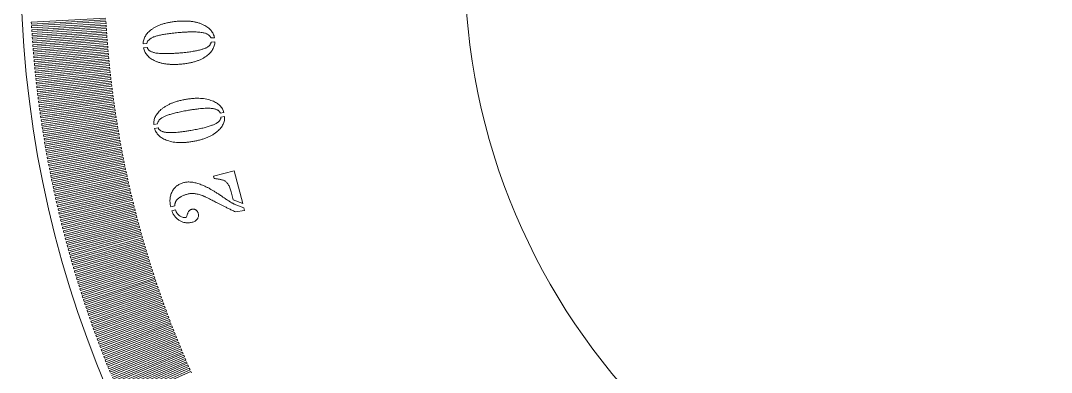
# Model space of a CAD drawing. Header units: millimetres. Extents: x -38 to 38, y -38 to 38.
# Drawn here: x -38 to -2.03, y -14.28 to -2.02 of the extents above; entities that cross this region are included whole.
import ezdxf

# ---------------------------------------------------------------- set-up
doc = ezdxf.new("R2010")
doc.units = ezdxf.units.MM

msp = doc.modelspace()

# ---------------------------------------------------------------- linework, layer by layer
at = {"color": 7, "linetype": 'Continuous', "lineweight": 15}
for p, q in [((-35.03, -1.928), (-37.626, -2.071)), ((-37.626, -2.071), (-37.622, -2.136)), ((-37.622, -2.136), (-35.026, -1.989)), ((-35.023, -2.05), (-37.618, -2.202)), ((-37.615, -2.268), (-35.019, -2.111)), ((-35.019, -2.111), (-35.023, -2.05)), ((-37.618, -2.202), (-37.615, -2.268)), ((-35.016, -2.172), (-37.611, -2.333)), ((-37.611, -2.333), (-37.606, -2.399)), ((-37.606, -2.399), (-35.012, -2.233)), ((-35.008, -2.295), (-37.602, -2.465)), ((-37.602, -2.465), (-37.598, -2.53)), ((-37.598, -2.53), (-35.004, -2.356)), ((-34.999, -2.417), (-37.593, -2.596)), ((-37.589, -2.661), (-34.995, -2.478)), ((-35.012, -2.233), (-35.016, -2.172)), ((-35.004, -2.356), (-35.008, -2.295)), ((-34.995, -2.478), (-34.999, -2.417)), ((-37.593, -2.596), (-37.589, -2.661)), ((-34.991, -2.539), (-37.584, -2.727)), ((-37.584, -2.727), (-37.579, -2.793)), ((-37.579, -2.793), (-34.986, -2.6)), ((-34.982, -2.661), (-37.574, -2.858)), ((-37.574, -2.858), (-37.569, -2.924)), ((-37.569, -2.924), (-34.977, -2.722)), ((-34.972, -2.783), (-37.564, -2.989)), ((-37.559, -3.055), (-34.967, -2.844)), ((-34.986, -2.6), (-34.991, -2.539)), ((-34.977, -2.722), (-34.982, -2.661)), ((-34.967, -2.844), (-34.972, -2.783)), ((-33.593, -2.813), (-33.727, -2.824)), ((-31.231, -2.611), (-31.361, -2.622)), ((-31.351, -2.762), (-31.219, -2.751)), ((-37.564, -2.989), (-37.559, -3.055)), ((-34.962, -2.905), (-37.553, -3.12)), ((-37.553, -3.12), (-37.548, -3.186)), ((-37.548, -3.186), (-34.957, -2.966)), ((-34.952, -3.027), (-37.542, -3.252)), ((-37.537, -3.317), (-34.947, -3.088)), ((-34.941, -3.149), (-37.531, -3.383)), ((-37.525, -3.448), (-34.936, -3.21)), ((-34.957, -2.966), (-34.962, -2.905)), ((-34.947, -3.088), (-34.952, -3.027)), ((-34.936, -3.21), (-34.941, -3.149)), ((-33.713, -2.964), (-33.583, -2.953)), ((-37.542, -3.252), (-37.537, -3.317)), ((-37.531, -3.383), (-37.525, -3.448)), ((-34.93, -3.271), (-37.519, -3.514)), ((-37.519, -3.514), (-37.512, -3.579)), ((-37.512, -3.579), (-34.924, -3.332)), ((-34.918, -3.393), (-37.506, -3.644)), ((-37.5, -3.71), (-34.912, -3.454)), ((-34.906, -3.515), (-37.493, -3.775)), ((-37.487, -3.841), (-34.9, -3.576)), ((-34.924, -3.332), (-34.93, -3.271)), ((-34.912, -3.454), (-34.918, -3.393)), ((-34.9, -3.576), (-34.906, -3.515)), ((-37.506, -3.644), (-37.5, -3.71)), ((-37.493, -3.775), (-37.487, -3.841)), ((-34.894, -3.637), (-37.48, -3.906)), ((-37.48, -3.906), (-37.473, -3.972)), ((-37.473, -3.972), (-34.887, -3.698)), ((-34.881, -3.758), (-37.466, -4.037)), ((-37.459, -4.102), (-34.874, -3.819)), ((-34.868, -3.88), (-37.452, -4.168)), ((-37.444, -4.233), (-34.861, -3.941)), ((-34.887, -3.698), (-34.894, -3.637)), ((-34.874, -3.819), (-34.881, -3.758)), ((-34.861, -3.941), (-34.868, -3.88)), ((-37.466, -4.037), (-37.459, -4.102)), ((-37.452, -4.168), (-37.444, -4.233)), ((-34.854, -4.002), (-37.437, -4.298)), ((-37.437, -4.298), (-37.429, -4.364)), ((-37.429, -4.364), (-34.847, -4.063)), ((-34.84, -4.124), (-37.422, -4.429)), ((-37.414, -4.494), (-34.832, -4.184)), ((-34.825, -4.245), (-37.406, -4.56)), ((-37.398, -4.625), (-34.818, -4.306)), ((-34.847, -4.063), (-34.854, -4.002)), ((-34.832, -4.184), (-34.84, -4.124)), ((-34.818, -4.306), (-34.825, -4.245)), ((-37.422, -4.429), (-37.414, -4.494)), ((-37.406, -4.56), (-37.398, -4.625)), ((-34.81, -4.367), (-37.39, -4.69)), ((-37.382, -4.756), (-34.802, -4.427)), ((-34.795, -4.488), (-37.373, -4.821)), ((-37.365, -4.886), (-34.787, -4.549)), ((-34.779, -4.61), (-37.356, -4.951)), ((-37.347, -5.016), (-34.771, -4.67)), ((-34.802, -4.427), (-34.81, -4.367)), ((-34.787, -4.549), (-34.795, -4.488)), ((-34.771, -4.67), (-34.779, -4.61)), ((-37.39, -4.69), (-37.382, -4.756)), ((-37.373, -4.821), (-37.365, -4.886)), ((-37.356, -4.951), (-37.347, -5.016)), ((-34.762, -4.731), (-37.339, -5.082)), ((-37.33, -5.147), (-34.754, -4.792)), ((-34.746, -4.852), (-37.321, -5.212)), ((-37.312, -5.277), (-34.737, -4.913)), ((-34.728, -4.974), (-37.302, -5.342)), ((-37.293, -5.407), (-34.72, -5.034)), ((-34.754, -4.792), (-34.762, -4.731)), ((-34.737, -4.913), (-34.746, -4.852)), ((-34.72, -5.034), (-34.728, -4.974)), ((-37.339, -5.082), (-37.33, -5.147)), ((-37.321, -5.212), (-37.312, -5.277)), ((-37.302, -5.342), (-37.293, -5.407)), ((-34.711, -5.095), (-37.283, -5.472)), ((-37.274, -5.537), (-34.702, -5.155)), ((-34.693, -5.216), (-37.264, -5.602)), ((-37.254, -5.667), (-34.684, -5.276)), ((-34.675, -5.337), (-37.244, -5.732)), ((-34.702, -5.155), (-34.711, -5.095)), ((-34.684, -5.276), (-34.693, -5.216)), ((-34.665, -5.397), (-34.675, -5.337)), ((-30.903, -5.217), (-31.031, -5.239)), ((-31.009, -5.377), (-30.88, -5.355)), ((-37.283, -5.472), (-37.274, -5.537)), ((-37.264, -5.602), (-37.254, -5.667)), ((-37.244, -5.732), (-37.234, -5.797)), ((-37.234, -5.797), (-34.665, -5.397)), ((-34.656, -5.458), (-37.224, -5.862)), ((-37.214, -5.927), (-34.646, -5.518)), ((-34.636, -5.579), (-37.203, -5.992)), ((-37.193, -6.057), (-34.627, -5.639)), ((-34.617, -5.7), (-37.182, -6.122)), ((-34.646, -5.518), (-34.656, -5.458)), ((-34.627, -5.639), (-34.636, -5.579)), ((-34.607, -5.76), (-34.617, -5.7)), ((-33.222, -5.613), (-33.353, -5.636)), ((-33.328, -5.773), (-33.201, -5.751)), ((-37.224, -5.862), (-37.214, -5.927)), ((-37.203, -5.992), (-37.193, -6.057)), ((-37.171, -6.187), (-34.607, -5.76)), ((-34.597, -5.821), (-37.161, -6.252)), ((-37.15, -6.317), (-34.586, -5.881)), ((-34.576, -5.941), (-37.139, -6.382)), ((-37.127, -6.446), (-34.566, -6.002)), ((-34.555, -6.062), (-37.116, -6.511)), ((-34.586, -5.881), (-34.597, -5.821)), ((-34.566, -6.002), (-34.576, -5.941)), ((-34.545, -6.122), (-34.555, -6.062)), ((-37.182, -6.122), (-37.171, -6.187)), ((-37.161, -6.252), (-37.15, -6.317)), ((-37.139, -6.382), (-37.127, -6.446)), ((-37.105, -6.576), (-34.545, -6.122)), ((-34.534, -6.182), (-37.093, -6.641)), ((-37.081, -6.705), (-34.523, -6.243)), ((-34.512, -6.303), (-37.07, -6.77)), ((-37.058, -6.835), (-34.501, -6.363)), ((-34.49, -6.423), (-37.046, -6.899)), ((-34.523, -6.243), (-34.534, -6.182)), ((-34.501, -6.363), (-34.512, -6.303)), ((-34.478, -6.484), (-34.49, -6.423)), ((-37.116, -6.511), (-37.105, -6.576)), ((-37.093, -6.641), (-37.081, -6.705)), ((-37.07, -6.77), (-37.058, -6.835)), ((-37.034, -6.964), (-34.478, -6.484)), ((-34.467, -6.544), (-37.022, -7.029)), ((-37.009, -7.093), (-34.456, -6.604)), ((-34.444, -6.664), (-36.997, -7.158)), ((-36.984, -7.222), (-34.432, -6.724)), ((-34.421, -6.784), (-36.972, -7.287)), ((-34.456, -6.604), (-34.467, -6.544)), ((-34.432, -6.724), (-34.444, -6.664)), ((-34.409, -6.844), (-34.421, -6.784)), ((-37.046, -6.899), (-37.034, -6.964)), ((-37.022, -7.029), (-37.009, -7.093)), ((-36.997, -7.158), (-36.984, -7.222)), ((-36.959, -7.352), (-34.409, -6.844)), ((-34.397, -6.904), (-36.946, -7.416)), ((-36.933, -7.481), (-34.385, -6.964)), ((-34.372, -7.024), (-36.92, -7.545)), ((-36.907, -7.609), (-34.36, -7.084)), ((-34.348, -7.144), (-36.893, -7.674)), ((-34.385, -6.964), (-34.397, -6.904)), ((-34.36, -7.084), (-34.372, -7.024)), ((-34.335, -7.204), (-34.348, -7.144)), ((-36.972, -7.287), (-36.959, -7.352)), ((-36.946, -7.416), (-36.933, -7.481)), ((-36.92, -7.545), (-36.907, -7.609)), ((-36.88, -7.738), (-34.335, -7.204)), ((-34.323, -7.264), (-36.866, -7.803)), ((-36.853, -7.867), (-34.31, -7.324)), ((-34.297, -7.384), (-36.839, -7.931)), ((-36.825, -7.995), (-34.284, -7.444)), ((-34.271, -7.504), (-36.811, -8.06)), ((-34.31, -7.324), (-34.323, -7.264)), ((-34.284, -7.444), (-34.297, -7.384)), ((-34.258, -7.563), (-34.271, -7.504)), ((-31.264, -7.437), (-30.545, -7.251)), ((-31.244, -7.516), (-31.264, -7.437)), ((-30.545, -7.251), (-30.249, -8.394)), ((-36.893, -7.674), (-36.88, -7.738)), ((-36.866, -7.803), (-36.853, -7.867)), ((-36.797, -8.124), (-34.258, -7.563)), ((-34.245, -7.623), (-36.782, -8.188)), ((-36.768, -8.252), (-34.231, -7.683)), ((-34.218, -7.743), (-36.754, -8.317)), ((-36.739, -8.381), (-34.204, -7.802)), ((-34.191, -7.862), (-36.724, -8.445)), ((-34.231, -7.683), (-34.245, -7.623)), ((-34.204, -7.802), (-34.218, -7.743)), ((-34.177, -7.922), (-34.191, -7.862)), ((-36.839, -7.931), (-36.825, -7.995)), ((-36.811, -8.06), (-36.797, -8.124)), ((-36.782, -8.188), (-36.768, -8.252)), ((-36.71, -8.509), (-34.177, -7.922)), ((-34.163, -7.981), (-36.695, -8.573)), ((-36.68, -8.637), (-34.149, -8.041)), ((-34.135, -8.101), (-36.665, -8.701)), ((-36.649, -8.765), (-34.121, -8.16)), ((-34.106, -8.22), (-36.634, -8.829)), ((-34.149, -8.041), (-34.163, -7.981)), ((-34.121, -8.16), (-34.135, -8.101)), ((-34.092, -8.279), (-34.106, -8.22)), ((-30.58, -8.267), (-30.653, -7.986)), ((-30.249, -8.394), (-30.58, -8.267)), ((-36.754, -8.317), (-36.739, -8.381)), ((-36.724, -8.445), (-36.71, -8.509)), ((-36.695, -8.573), (-36.68, -8.637)), ((-36.618, -8.893), (-34.092, -8.279)), ((-34.077, -8.339), (-36.603, -8.957)), ((-36.587, -9.021), (-34.063, -8.398)), ((-34.048, -8.458), (-36.571, -9.084)), ((-36.556, -9.148), (-34.033, -8.517)), ((-34.018, -8.576), (-36.539, -9.212)), ((-34.063, -8.398), (-34.077, -8.339)), ((-34.033, -8.517), (-34.048, -8.458)), ((-34.003, -8.636), (-34.018, -8.576)), ((-32.622, -8.473), (-32.763, -8.51)), ((-32.723, -8.645), (-32.598, -8.612)), ((-30.547, -8.41), (-30.211, -8.543)), ((-30.188, -8.632), (-30.506, -8.679)), ((-30.211, -8.543), (-30.188, -8.632)), ((-36.665, -8.701), (-36.649, -8.765)), ((-36.634, -8.829), (-36.618, -8.893)), ((-36.603, -8.957), (-36.587, -9.021)), ((-36.523, -9.276), (-34.003, -8.636)), ((-33.988, -8.695), (-36.507, -9.339)), ((-36.491, -9.403), (-33.973, -8.754)), ((-33.958, -8.814), (-36.474, -9.467)), ((-36.458, -9.531), (-33.942, -8.873)), ((-33.927, -8.932), (-36.441, -9.594)), ((-36.424, -9.658), (-33.911, -8.991)), ((-33.973, -8.754), (-33.988, -8.695)), ((-33.942, -8.873), (-33.958, -8.814)), ((-33.911, -8.991), (-33.927, -8.932)), ((-36.571, -9.084), (-36.556, -9.148)), ((-36.539, -9.212), (-36.523, -9.276)), ((-36.507, -9.339), (-36.491, -9.403)), ((-33.895, -9.051), (-36.407, -9.721)), ((-36.39, -9.785), (-33.879, -9.11)), ((-33.864, -9.169), (-36.373, -9.848)), ((-36.356, -9.912), (-33.847, -9.228)), ((-33.831, -9.287), (-36.339, -9.975)), ((-36.321, -10.039), (-33.815, -9.346)), ((-33.879, -9.11), (-33.895, -9.051)), ((-33.847, -9.228), (-33.864, -9.169)), ((-33.815, -9.346), (-33.831, -9.287)), ((-36.474, -9.467), (-36.458, -9.531)), ((-36.441, -9.594), (-36.424, -9.658)), ((-33.799, -9.405), (-36.304, -10.102)), ((-36.286, -10.165), (-33.782, -9.464)), ((-33.766, -9.523), (-36.268, -10.229)), ((-36.25, -10.292), (-33.749, -9.582)), ((-33.732, -9.641), (-36.232, -10.355)), ((-36.214, -10.418), (-33.715, -9.7)), ((-33.782, -9.464), (-33.799, -9.405)), ((-33.749, -9.582), (-33.766, -9.523)), ((-33.715, -9.7), (-33.732, -9.641)), ((-36.407, -9.721), (-36.39, -9.785)), ((-36.373, -9.848), (-36.356, -9.912)), ((-36.339, -9.975), (-36.321, -10.039)), ((-33.698, -9.758), (-36.196, -10.482)), ((-36.177, -10.545), (-33.681, -9.817)), ((-33.664, -9.876), (-36.159, -10.608)), ((-36.14, -10.671), (-33.647, -9.935)), ((-33.629, -9.993), (-36.122, -10.734)), ((-36.103, -10.797), (-33.612, -10.052)), ((-33.681, -9.817), (-33.698, -9.758)), ((-33.647, -9.935), (-33.664, -9.876)), ((-33.612, -10.052), (-33.629, -9.993)), ((-36.304, -10.102), (-36.286, -10.165)), ((-36.268, -10.229), (-36.25, -10.292)), ((-36.232, -10.355), (-36.214, -10.418)), ((-33.594, -10.111), (-36.084, -10.86)), ((-36.065, -10.923), (-33.577, -10.169)), ((-33.559, -10.228), (-36.046, -10.986)), ((-36.027, -11.049), (-33.541, -10.286)), ((-33.523, -10.345), (-36.007, -11.112)), ((-35.988, -11.175), (-33.505, -10.404)), ((-33.577, -10.169), (-33.594, -10.111)), ((-33.541, -10.286), (-33.559, -10.228)), ((-33.505, -10.404), (-33.523, -10.345)), ((-36.196, -10.482), (-36.177, -10.545)), ((-36.159, -10.608), (-36.14, -10.671)), ((-36.122, -10.734), (-36.103, -10.797)), ((-33.487, -10.462), (-35.968, -11.237)), ((-35.949, -11.3), (-33.468, -10.52)), ((-33.45, -10.579), (-35.929, -11.363)), ((-35.909, -11.425), (-33.431, -10.637)), ((-33.413, -10.695), (-35.889, -11.488)), ((-35.869, -11.551), (-33.394, -10.754)), ((-33.468, -10.52), (-33.487, -10.462)), ((-33.431, -10.637), (-33.45, -10.579)), ((-33.394, -10.754), (-33.413, -10.695)), ((-36.084, -10.86), (-36.065, -10.923)), ((-36.046, -10.986), (-36.027, -11.049)), ((-36.007, -11.112), (-35.988, -11.175)), ((-33.375, -10.812), (-35.849, -11.613)), ((-35.828, -11.676), (-33.356, -10.87)), ((-33.337, -10.929), (-35.808, -11.738)), ((-35.787, -11.801), (-33.318, -10.987)), ((-33.299, -11.045), (-35.767, -11.863)), ((-35.746, -11.926), (-33.28, -11.103)), ((-33.356, -10.87), (-33.375, -10.812)), ((-33.318, -10.987), (-33.337, -10.929)), ((-33.28, -11.103), (-33.299, -11.045)), ((-35.968, -11.237), (-35.949, -11.3)), ((-35.929, -11.363), (-35.909, -11.425)), ((-35.889, -11.488), (-35.869, -11.551)), ((-33.26, -11.161), (-35.725, -11.988)), ((-35.704, -12.05), (-33.241, -11.219)), ((-33.221, -11.277), (-35.683, -12.113)), ((-35.662, -12.175), (-33.201, -11.335)), ((-33.181, -11.393), (-35.64, -12.237)), ((-35.619, -12.299), (-33.161, -11.451)), ((-33.141, -11.509), (-35.598, -12.362)), ((-33.241, -11.219), (-33.26, -11.161)), ((-33.201, -11.335), (-33.221, -11.277)), ((-33.161, -11.451), (-33.181, -11.393)), ((-33.121, -11.566), (-33.141, -11.509)), ((-35.849, -11.613), (-35.828, -11.676)), ((-35.808, -11.738), (-35.787, -11.801)), ((-35.767, -11.863), (-35.746, -11.926)), ((-35.576, -12.424), (-33.121, -11.566)), ((-33.101, -11.624), (-35.554, -12.486)), ((-35.532, -12.548), (-33.081, -11.682)), ((-33.06, -11.74), (-35.51, -12.61)), ((-35.488, -12.672), (-33.04, -11.797)), ((-33.019, -11.855), (-35.466, -12.734)), ((-33.081, -11.682), (-33.101, -11.624)), ((-33.04, -11.797), (-33.06, -11.74)), ((-32.998, -11.913), (-33.019, -11.855)), ((-35.725, -11.988), (-35.704, -12.05)), ((-35.683, -12.113), (-35.662, -12.175)), ((-35.444, -12.796), (-32.998, -11.913)), ((-32.978, -11.97), (-35.422, -12.857)), ((-35.399, -12.919), (-32.957, -12.028)), ((-32.936, -12.085), (-35.376, -12.981)), ((-35.354, -13.043), (-32.914, -12.143)), ((-32.893, -12.2), (-35.331, -13.104)), ((-32.957, -12.028), (-32.978, -11.97)), ((-32.914, -12.143), (-32.936, -12.085)), ((-32.872, -12.258), (-32.893, -12.2)), ((-35.64, -12.237), (-35.619, -12.299)), ((-35.598, -12.362), (-35.576, -12.424)), ((-35.554, -12.486), (-35.532, -12.548)), ((-35.308, -13.166), (-32.872, -12.258)), ((-32.85, -12.315), (-35.285, -13.228)), ((-35.262, -13.289), (-32.829, -12.372)), ((-32.807, -12.43), (-35.239, -13.351)), ((-35.215, -13.412), (-32.785, -12.487)), ((-32.764, -12.544), (-35.192, -13.474)), ((-32.829, -12.372), (-32.85, -12.315)), ((-32.785, -12.487), (-32.807, -12.43)), ((-32.742, -12.601), (-32.764, -12.544)), ((-35.51, -12.61), (-35.488, -12.672)), ((-35.466, -12.734), (-35.444, -12.796)), ((-35.422, -12.857), (-35.399, -12.919)), ((-35.168, -13.535), (-32.742, -12.601)), ((-32.72, -12.658), (-35.144, -13.596)), ((-35.121, -13.658), (-32.697, -12.715)), ((-32.675, -12.772), (-35.097, -13.719)), ((-35.073, -13.78), (-32.653, -12.829)), ((-32.63, -12.886), (-35.049, -13.841)), ((-35.024, -13.903), (-32.608, -12.943)), ((-32.697, -12.715), (-32.72, -12.658)), ((-32.653, -12.829), (-32.675, -12.772)), ((-32.608, -12.943), (-32.63, -12.886)), ((-35.376, -12.981), (-35.354, -13.043)), ((-35.331, -13.104), (-35.308, -13.166)), ((-35.285, -13.228), (-35.262, -13.289)), ((-32.585, -13), (-35, -13.964)), ((-34.976, -14.025), (-32.563, -13.057)), ((-32.54, -13.114), (-34.951, -14.086)), ((-34.927, -14.147), (-32.517, -13.171)), ((-32.494, -13.227), (-34.902, -14.208)), ((-34.877, -14.269), (-32.471, -13.284)), ((-32.563, -13.057), (-32.585, -13)), ((-32.517, -13.171), (-32.54, -13.114)), ((-32.471, -13.284), (-32.494, -13.227)), ((-35.239, -13.351), (-35.215, -13.412)), ((-35.192, -13.474), (-35.168, -13.535)), ((-35.144, -13.596), (-35.121, -13.658)), ((-32.447, -13.341), (-34.852, -14.329)), ((-34.827, -14.39), (-32.424, -13.397)), ((-32.401, -13.454), (-34.802, -14.451)), ((-34.777, -14.512), (-32.377, -13.51)), ((-32.353, -13.567), (-34.751, -14.572)), ((-34.726, -14.633), (-32.33, -13.623)), ((-32.424, -13.397), (-32.447, -13.341)), ((-32.377, -13.51), (-32.401, -13.454)), ((-32.33, -13.623), (-32.353, -13.567)), ((-35.097, -13.719), (-35.073, -13.78)), ((-35.049, -13.841), (-35.024, -13.903)), ((-35, -13.964), (-34.976, -14.025)), ((-32.306, -13.68), (-34.7, -14.694)), ((-34.674, -14.754), (-32.282, -13.736)), ((-32.258, -13.792), (-34.649, -14.815)), ((-34.623, -14.875), (-32.234, -13.849)), ((-32.21, -13.905), (-34.597, -14.935)), ((-34.571, -14.996), (-32.185, -13.961)), ((-32.161, -14.017), (-34.544, -15.056)), ((-32.282, -13.736), (-32.306, -13.68)), ((-32.234, -13.849), (-32.258, -13.792)), ((-32.185, -13.961), (-32.21, -13.905)), ((-32.136, -14.073), (-32.161, -14.017)), ((-34.951, -14.086), (-34.927, -14.147)), ((-34.902, -14.208), (-34.877, -14.269)), ((-34.518, -15.116), (-32.136, -14.073)), ((-32.112, -14.129), (-34.492, -15.177)), ((-34.465, -15.237), (-32.087, -14.186)), ((-32.062, -14.241), (-34.438, -15.297)), ((-32.087, -14.186), (-32.112, -14.129)), ((-32.037, -14.297), (-32.062, -14.241))]:
    msp.add_line(p, q, dxfattribs=at)
for radius in [38, 22.5]:
    msp.add_circle((0, 0), radius, dxfattribs=at)
for points, knots in [([(-33.433, -2.326), (-33.405, -2.307), (-33.349, -2.268), (-33.256, -2.218), (-33.155, -2.173), (-33.047, -2.135), (-32.931, -2.102), (-32.806, -2.075), (-32.674, -2.054), (-32.584, -2.045), (-32.537, -2.041)], [0, 0, 0, 0, 0.106552, 0.216863, 0.332391, 0.452906, 0.579166, 0.712556, 0.852527, 1, 1, 1, 1]), ([(-32.537, -2.041), (-32.49, -2.037), (-32.399, -2.03), (-32.266, -2.029), (-32.139, -2.034), (-32.019, -2.047), (-31.905, -2.066), (-31.799, -2.093), (-31.699, -2.126), (-31.636, -2.155), (-31.606, -2.17)], [0, 0, 0, 0, 0.1475248, 0.2879194, 0.4210697, 0.5474189, 0.6680035, 0.78303, 0.8936021, 1, 1, 1, 1]), ([(-33.727, -2.824), (-33.725, -2.8), (-33.722, -2.753), (-33.705, -2.683), (-33.681, -2.617), (-33.648, -2.553), (-33.607, -2.492), (-33.557, -2.433), (-33.499, -2.377), (-33.456, -2.344), (-33.433, -2.326)], [0, 0, 0, 0, 0.12002, 0.238351, 0.355675, 0.474846, 0.597633, 0.724479, 0.858589, 1, 1, 1, 1]), ([(-32.504, -2.434), (-32.538, -2.437), (-32.606, -2.443), (-32.705, -2.454), (-32.799, -2.465), (-32.887, -2.477), (-32.97, -2.49), (-33.048, -2.504), (-33.12, -2.518), (-33.187, -2.534), (-33.249, -2.551), (-33.305, -2.568), (-33.356, -2.586), (-33.401, -2.605), (-33.442, -2.625), (-33.477, -2.646), (-33.506, -2.668), (-33.523, -2.684), (-33.531, -2.692)], [0, 0, 0, 0, 0.09778, 0.190088, 0.277873, 0.361096, 0.439383, 0.512771, 0.581211, 0.645401, 0.704737, 0.759409, 0.809807, 0.855325, 0.897416, 0.935052, 0.969344, 1, 1, 1, 1]), ([(-31.63, -2.437), (-31.654, -2.433), (-31.706, -2.424), (-31.789, -2.415), (-31.882, -2.411), (-31.986, -2.408), (-32.101, -2.41), (-32.226, -2.414), (-32.361, -2.422), (-32.455, -2.43), (-32.504, -2.434)], [0, 0, 0, 0, 0.083992, 0.178846, 0.285866, 0.404197, 0.535077, 0.67804, 0.832611, 1, 1, 1, 1]), ([(-31.361, -2.622), (-31.365, -2.61), (-31.373, -2.588), (-31.393, -2.558), (-31.418, -2.53), (-31.449, -2.505), (-31.487, -2.484), (-31.529, -2.465), (-31.578, -2.449), (-31.612, -2.441), (-31.63, -2.437)], [0, 0, 0, 0, 0.104017, 0.2084016, 0.3168256, 0.4309571, 0.5545407, 0.6903544, 0.8379621, 1, 1, 1, 1]), ([(-31.606, -2.17), (-31.581, -2.183), (-31.532, -2.209), (-31.465, -2.253), (-31.406, -2.303), (-31.355, -2.356), (-31.311, -2.413), (-31.276, -2.475), (-31.249, -2.541), (-31.237, -2.587), (-31.231, -2.611)], [0, 0, 0, 0, 0.141185, 0.27472, 0.402072, 0.524822, 0.64398, 0.762072, 0.879535, 1, 1, 1, 1]), ([(-33.531, -2.692), (-33.539, -2.701), (-33.555, -2.719), (-33.573, -2.75), (-33.587, -2.781), (-33.591, -2.803), (-33.593, -2.813)], [0, 0, 0, 0, 0.271546, 0.523923, 0.766416, 1, 1, 1, 1]), ([(-31.219, -2.751), (-31.221, -2.775), (-31.225, -2.822), (-31.24, -2.892), (-31.265, -2.959), (-31.298, -3.023), (-31.34, -3.084), (-31.39, -3.143), (-31.449, -3.199), (-31.492, -3.233), (-31.515, -3.251)], [0, 0, 0, 0, 0.1195684, 0.2371862, 0.3550537, 0.4736931, 0.5970868, 0.7245385, 0.8580505, 1, 1, 1, 1]), ([(-31.413, -2.886), (-31.405, -2.877), (-31.389, -2.859), (-31.371, -2.827), (-31.357, -2.795), (-31.353, -2.773), (-31.351, -2.762)], [0, 0, 0, 0, 0.266142, 0.516534, 0.760735, 1, 1, 1, 1]), ([(-33.337, -3.407), (-33.362, -3.394), (-33.411, -3.368), (-33.478, -3.322), (-33.537, -3.273), (-33.589, -3.22), (-33.633, -3.162), (-33.668, -3.1), (-33.695, -3.034), (-33.707, -2.988), (-33.713, -2.964)], [0, 0, 0, 0, 0.141831, 0.275373, 0.403459, 0.525788, 0.645201, 0.762888, 0.879948, 1, 1, 1, 1]), ([(-33.583, -2.953), (-33.579, -2.965), (-33.571, -2.987), (-33.55, -3.018), (-33.524, -3.046), (-33.493, -3.071), (-33.456, -3.092), (-33.413, -3.111), (-33.365, -3.127), (-33.33, -3.135), (-33.312, -3.139)], [0, 0, 0, 0, 0.105401, 0.209273, 0.318145, 0.433756, 0.556732, 0.691877, 0.838759, 1, 1, 1, 1]), ([(-33.312, -3.139), (-33.288, -3.143), (-33.236, -3.152), (-33.153, -3.161), (-33.06, -3.166), (-32.956, -3.168), (-32.842, -3.167), (-32.718, -3.162), (-32.584, -3.154), (-32.491, -3.147), (-32.442, -3.143)], [0, 0, 0, 0, 0.0843318, 0.1801397, 0.2876243, 0.4064214, 0.5366773, 0.6790714, 0.8336943, 1, 1, 1, 1]), ([(-32.442, -3.143), (-32.408, -3.14), (-32.339, -3.134), (-32.24, -3.123), (-32.146, -3.112), (-32.057, -3.099), (-31.974, -3.087), (-31.896, -3.073), (-31.824, -3.058), (-31.757, -3.043), (-31.695, -3.026), (-31.639, -3.009), (-31.588, -2.991), (-31.542, -2.972), (-31.502, -2.952), (-31.467, -2.932), (-31.437, -2.91), (-31.421, -2.894), (-31.413, -2.886)], [0, 0, 0, 0, 0.09765, 0.19076, 0.27889, 0.362067, 0.44025, 0.513997, 0.582347, 0.646345, 0.705601, 0.760645, 0.810537, 0.856424, 0.898042, 0.935789, 0.969385, 1, 1, 1, 1]), ([(-32.409, -3.535), (-32.456, -3.538), (-32.547, -3.544), (-32.68, -3.547), (-32.807, -3.541), (-32.926, -3.529), (-33.039, -3.51), (-33.145, -3.483), (-33.245, -3.45), (-33.307, -3.421), (-33.337, -3.407)], [0, 0, 0, 0, 0.1480219, 0.2884001, 0.4220288, 0.5483071, 0.668805, 0.7841156, 0.8939157, 1, 1, 1, 1]), ([(-31.515, -3.251), (-31.542, -3.27), (-31.598, -3.309), (-31.691, -3.358), (-31.79, -3.403), (-31.899, -3.44), (-32.015, -3.474), (-32.139, -3.5), (-32.271, -3.521), (-32.362, -3.53), (-32.409, -3.535)], [0, 0, 0, 0, 0.1056544, 0.2155322, 0.3303919, 0.4510395, 0.5776216, 0.7112411, 0.8515692, 1, 1, 1, 1]), ([(-33.103, -5.119), (-33.077, -5.098), (-33.025, -5.055), (-32.937, -4.997), (-32.841, -4.945), (-32.737, -4.897), (-32.625, -4.855), (-32.505, -4.818), (-32.376, -4.786), (-32.287, -4.77), (-32.241, -4.762)], [0, 0, 0, 0, 0.106698, 0.217157, 0.332124, 0.452746, 0.579444, 0.712454, 0.852719, 1, 1, 1, 1]), ([(-32.241, -4.762), (-32.195, -4.754), (-32.106, -4.741), (-31.974, -4.727), (-31.848, -4.722), (-31.728, -4.724), (-31.615, -4.735), (-31.507, -4.752), (-31.406, -4.777), (-31.341, -4.801), (-31.31, -4.813)], [0, 0, 0, 0, 0.1472901, 0.2878931, 0.4210344, 0.5472077, 0.6680367, 0.7829686, 0.8933929, 1, 1, 1, 1]), ([(-31.31, -4.813), (-31.284, -4.823), (-31.234, -4.844), (-31.164, -4.884), (-31.102, -4.927), (-31.047, -4.976), (-30.999, -5.029), (-30.959, -5.087), (-30.926, -5.15), (-30.911, -5.194), (-30.903, -5.217)], [0, 0, 0, 0, 0.141714, 0.275156, 0.40267, 0.524941, 0.644205, 0.762133, 0.879601, 1, 1, 1, 1]), ([(-33.353, -5.636), (-33.353, -5.612), (-33.354, -5.565), (-33.343, -5.494), (-33.325, -5.426), (-33.298, -5.36), (-33.262, -5.296), (-33.217, -5.235), (-33.165, -5.175), (-33.124, -5.138), (-33.103, -5.119)], [0, 0, 0, 0, 0.1203999, 0.2386113, 0.3562217, 0.4754952, 0.5979724, 0.7252805, 0.8588706, 1, 1, 1, 1]), ([(-32.176, -5.148), (-32.21, -5.154), (-32.277, -5.165), (-32.374, -5.184), (-32.465, -5.203), (-32.552, -5.222), (-32.632, -5.242), (-32.708, -5.262), (-32.778, -5.283), (-32.843, -5.304), (-32.903, -5.325), (-32.957, -5.348), (-33.006, -5.369), (-33.049, -5.392), (-33.088, -5.415), (-33.12, -5.439), (-33.148, -5.463), (-33.163, -5.48), (-33.17, -5.489)], [0, 0, 0, 0, 0.097717, 0.19044, 0.278188, 0.36099, 0.439331, 0.512668, 0.581291, 0.64543, 0.704834, 0.759585, 0.809592, 0.855795, 0.897503, 0.935161, 0.969082, 1, 1, 1, 1]), ([(-31.312, -5.079), (-31.337, -5.076), (-31.388, -5.071), (-31.471, -5.071), (-31.564, -5.073), (-31.667, -5.079), (-31.779, -5.091), (-31.903, -5.106), (-32.036, -5.125), (-32.128, -5.14), (-32.176, -5.148)], [0, 0, 0, 0, 0.083848, 0.178951, 0.28559, 0.404542, 0.534825, 0.677643, 0.833063, 1, 1, 1, 1]), ([(-31.031, -5.239), (-31.036, -5.228), (-31.045, -5.207), (-31.068, -5.178), (-31.095, -5.153), (-31.128, -5.132), (-31.166, -5.113), (-31.21, -5.098), (-31.259, -5.086), (-31.294, -5.081), (-31.312, -5.079)], [0, 0, 0, 0, 0.103972, 0.20786, 0.316146, 0.430822, 0.555198, 0.689218, 0.837677, 1, 1, 1, 1]), ([(-30.88, -5.355), (-30.88, -5.378), (-30.879, -5.426), (-30.889, -5.496), (-30.908, -5.564), (-30.935, -5.631), (-30.971, -5.695), (-31.016, -5.757), (-31.068, -5.818), (-31.109, -5.855), (-31.13, -5.874)], [0, 0, 0, 0, 0.119767, 0.237241, 0.35526, 0.473907, 0.596472, 0.72428, 0.858428, 1, 1, 1, 1]), ([(-31.06, -5.505), (-31.053, -5.495), (-31.039, -5.475), (-31.022, -5.443), (-31.013, -5.41), (-31.01, -5.388), (-31.009, -5.377)], [0, 0, 0, 0, 0.266624, 0.518204, 0.759313, 1, 1, 1, 1]), ([(-33.17, -5.489), (-33.177, -5.499), (-33.192, -5.518), (-33.207, -5.549), (-33.218, -5.581), (-33.221, -5.603), (-33.222, -5.613)], [0, 0, 0, 0, 0.270714, 0.524093, 0.766833, 1, 1, 1, 1]), ([(-33.201, -5.751), (-33.195, -5.762), (-33.185, -5.784), (-33.162, -5.813), (-33.134, -5.838), (-33.101, -5.86), (-33.063, -5.879), (-33.019, -5.893), (-32.97, -5.906), (-32.935, -5.911), (-32.917, -5.913)], [0, 0, 0, 0, 0.105191, 0.210382, 0.318967, 0.433632, 0.55843, 0.692868, 0.838843, 1, 1, 1, 1]), ([(-32.057, -5.844), (-32.022, -5.838), (-31.955, -5.827), (-31.858, -5.807), (-31.766, -5.788), (-31.679, -5.77), (-31.598, -5.749), (-31.523, -5.73), (-31.452, -5.709), (-31.387, -5.688), (-31.327, -5.667), (-31.273, -5.645), (-31.224, -5.623), (-31.181, -5.6), (-31.143, -5.577), (-31.11, -5.555), (-31.083, -5.531), (-31.067, -5.513), (-31.06, -5.505)], [0, 0, 0, 0, 0.097632, 0.190823, 0.278954, 0.362039, 0.440311, 0.513585, 0.582464, 0.646547, 0.7059, 0.760428, 0.811012, 0.856541, 0.898213, 0.935565, 0.969456, 1, 1, 1, 1]), ([(-32.919, -6.18), (-32.945, -6.169), (-32.996, -6.147), (-33.066, -6.107), (-33.129, -6.064), (-33.184, -6.015), (-33.231, -5.961), (-33.272, -5.903), (-33.305, -5.84), (-33.32, -5.795), (-33.328, -5.773)], [0, 0, 0, 0, 0.141325, 0.27595, 0.402807, 0.52563, 0.644908, 0.762229, 0.880221, 1, 1, 1, 1]), ([(-32.917, -5.913), (-32.892, -5.915), (-32.841, -5.92), (-32.758, -5.921), (-32.665, -5.918), (-32.563, -5.912), (-32.45, -5.901), (-32.327, -5.886), (-32.195, -5.867), (-32.104, -5.852), (-32.057, -5.844)], [0, 0, 0, 0, 0.084715, 0.180149, 0.287173, 0.405961, 0.536642, 0.679382, 0.833625, 1, 1, 1, 1]), ([(-31.13, -5.874), (-31.156, -5.895), (-31.208, -5.938), (-31.296, -5.995), (-31.391, -6.047), (-31.495, -6.094), (-31.607, -6.136), (-31.727, -6.172), (-31.856, -6.204), (-31.945, -6.22), (-31.991, -6.229)], [0, 0, 0, 0, 0.1058248, 0.2158474, 0.3308711, 0.4508966, 0.5779382, 0.7111529, 0.8517982, 1, 1, 1, 1]), ([(-31.991, -6.229), (-32.037, -6.236), (-32.126, -6.251), (-32.258, -6.263), (-32.384, -6.269), (-32.503, -6.266), (-32.616, -6.256), (-32.723, -6.239), (-32.824, -6.214), (-32.888, -6.191), (-32.919, -6.18)], [0, 0, 0, 0, 0.1478703, 0.2883725, 0.4219904, 0.5485943, 0.6687282, 0.7840523, 0.8942083, 1, 1, 1, 1]), ([(-30.898, -7.591), (-30.912, -7.585), (-30.94, -7.573), (-30.984, -7.56), (-31.031, -7.549), (-31.079, -7.542), (-31.125, -7.537), (-31.169, -7.53), (-31.208, -7.523), (-31.232, -7.518), (-31.244, -7.516)], [0, 0, 0, 0, 0.1265239, 0.2567906, 0.3912811, 0.5297375, 0.6648111, 0.7888975, 0.900684, 1, 1, 1, 1]), ([(-32.695, -7.945), (-32.684, -7.928), (-32.662, -7.893), (-32.622, -7.845), (-32.579, -7.802), (-32.532, -7.764), (-32.481, -7.731), (-32.426, -7.702), (-32.367, -7.679), (-32.326, -7.667), (-32.305, -7.661)], [0, 0, 0, 0, 0.126569, 0.250671, 0.372751, 0.494794, 0.616607, 0.740795, 0.868095, 1, 1, 1, 1]), ([(-32.305, -7.661), (-32.286, -7.657), (-32.247, -7.648), (-32.187, -7.641), (-32.124, -7.64), (-32.059, -7.643), (-31.991, -7.651), (-31.921, -7.665), (-31.848, -7.683), (-31.772, -7.706), (-31.694, -7.734), (-31.613, -7.768), (-31.53, -7.806), (-31.444, -7.85), (-31.355, -7.898), (-31.264, -7.952), (-31.17, -8.01), (-31.107, -8.052), (-31.075, -8.073)], [0, 0, 0, 0, 0.043767, 0.089155, 0.13613, 0.185021, 0.236094, 0.289659, 0.346153, 0.405455, 0.467852, 0.533713, 0.602644, 0.675059, 0.750886, 0.830012, 0.913202, 1, 1, 1, 1]), ([(-30.653, -7.986), (-30.66, -7.961), (-30.673, -7.911), (-30.698, -7.843), (-30.725, -7.781), (-30.754, -7.727), (-30.786, -7.682), (-30.82, -7.643), (-30.857, -7.612), (-30.885, -7.598), (-30.898, -7.591)], [0, 0, 0, 0, 0.1660959, 0.3178963, 0.457091, 0.5845712, 0.7006413, 0.8062631, 0.905657, 1, 1, 1, 1]), ([(-32.763, -8.51), (-32.768, -8.483), (-32.779, -8.431), (-32.787, -8.353), (-32.789, -8.278), (-32.784, -8.206), (-32.773, -8.136), (-32.754, -8.07), (-32.729, -8.005), (-32.706, -7.965), (-32.695, -7.945)], [0, 0, 0, 0, 0.1397714, 0.2736539, 0.4016126, 0.52555, 0.6456725, 0.7642041, 0.8817112, 1, 1, 1, 1]), ([(-32.179, -8.064), (-32.197, -8.069), (-32.232, -8.078), (-32.281, -8.095), (-32.328, -8.112), (-32.371, -8.132), (-32.411, -8.152), (-32.447, -8.175), (-32.48, -8.198), (-32.51, -8.223), (-32.536, -8.249), (-32.559, -8.277), (-32.578, -8.306), (-32.594, -8.337), (-32.606, -8.369), (-32.615, -8.402), (-32.62, -8.437), (-32.621, -8.461), (-32.622, -8.473)], [0, 0, 0, 0, 0.085234, 0.165275, 0.24149, 0.313918, 0.382868, 0.447588, 0.509734, 0.567971, 0.62492, 0.679426, 0.73261, 0.785444, 0.83787, 0.890341, 0.944691, 1, 1, 1, 1]), ([(-31.669, -8.108), (-31.692, -8.1), (-31.736, -8.084), (-31.804, -8.066), (-31.87, -8.053), (-31.934, -8.044), (-31.997, -8.041), (-32.059, -8.043), (-32.12, -8.051), (-32.159, -8.06), (-32.179, -8.064)], [0, 0, 0, 0, 0.139417, 0.272976, 0.402477, 0.526645, 0.648066, 0.767487, 0.883895, 1, 1, 1, 1]), ([(-30.506, -8.679), (-30.548, -8.659), (-30.629, -8.621), (-30.746, -8.564), (-30.855, -8.512), (-30.956, -8.462), (-31.048, -8.415), (-31.133, -8.373), (-31.21, -8.333), (-31.28, -8.296), (-31.343, -8.262), (-31.402, -8.232), (-31.456, -8.204), (-31.506, -8.179), (-31.553, -8.157), (-31.595, -8.138), (-31.633, -8.122), (-31.658, -8.112), (-31.669, -8.108)], [0, 0, 0, 0, 0.106934, 0.206946, 0.300565, 0.3871, 0.467414, 0.540994, 0.607496, 0.667791, 0.722566, 0.773868, 0.821021, 0.864201, 0.903936, 0.939895, 0.971743, 1, 1, 1, 1]), ([(-31.075, -8.073), (-31.039, -8.098), (-30.97, -8.145), (-30.9, -8.193), (-30.867, -8.215)], [0, 0, 0, 0, 0.517074, 1, 1, 1, 1]), ([(-30.867, -8.215), (-30.848, -8.228), (-30.812, -8.252), (-30.761, -8.286), (-30.714, -8.316), (-30.672, -8.342), (-30.634, -8.365), (-30.601, -8.383), (-30.572, -8.398), (-30.555, -8.406), (-30.547, -8.41)], [0, 0, 0, 0, 0.179885, 0.343484, 0.492307, 0.624149, 0.74202, 0.842995, 0.929535, 1, 1, 1, 1]), ([(-32.598, -8.612), (-32.589, -8.635), (-32.572, -8.68), (-32.536, -8.74), (-32.491, -8.791), (-32.455, -8.817), (-32.437, -8.83)], [0, 0, 0, 0, 0.26712, 0.517521, 0.758668, 1, 1, 1, 1]), ([(-32.16, -8.715), (-32.153, -8.7), (-32.14, -8.672), (-32.111, -8.636), (-32.076, -8.61), (-32.05, -8.601), (-32.036, -8.597)], [0, 0, 0, 0, 0.276252, 0.5268841, 0.7632739, 1, 1, 1, 1]), ([(-32.036, -8.597), (-32.025, -8.594), (-32.004, -8.589), (-31.973, -8.587), (-31.944, -8.59), (-31.917, -8.596), (-31.892, -8.608), (-31.869, -8.624), (-31.849, -8.645), (-31.838, -8.661), (-31.832, -8.67)], [0, 0, 0, 0, 0.1435162, 0.2760679, 0.3981441, 0.5145712, 0.6300562, 0.747863, 0.8685518, 1, 1, 1, 1]), ([(-32.429, -8.998), (-32.445, -8.988), (-32.478, -8.969), (-32.523, -8.934), (-32.565, -8.897), (-32.604, -8.854), (-32.639, -8.808), (-32.672, -8.758), (-32.699, -8.703), (-32.715, -8.664), (-32.723, -8.645)], [0, 0, 0, 0, 0.121882, 0.242071, 0.362768, 0.484183, 0.607358, 0.73386, 0.864431, 1, 1, 1, 1]), ([(-32.437, -8.83), (-32.418, -8.841), (-32.384, -8.861), (-32.327, -8.877), (-32.271, -8.884), (-32.235, -8.877), (-32.217, -8.873)], [0, 0, 0, 0, 0.273758, 0.523861, 0.762234, 1, 1, 1, 1]), ([(-31.803, -8.74), (-31.799, -8.758), (-31.792, -8.793), (-31.794, -8.844), (-31.808, -8.892), (-31.833, -8.935), (-31.867, -8.972), (-31.909, -9.004), (-31.959, -9.028), (-32.014, -9.046), (-32.072, -9.058), (-32.129, -9.066), (-32.183, -9.068), (-32.235, -9.063), (-32.285, -9.054), (-32.334, -9.04), (-32.382, -9.022), (-32.413, -9.006), (-32.429, -8.998)], [0, 0, 0, 0, 0.0652735, 0.1249949, 0.1816445, 0.2396129, 0.2985932, 0.3593318, 0.4240683, 0.4945069, 0.5657733, 0.6331237, 0.6969588, 0.7579983, 0.8174502, 0.8776693, 0.9379058, 1, 1, 1, 1]), ([(-32.217, -8.873), (-32.212, -8.861), (-32.2, -8.836), (-32.188, -8.796), (-32.176, -8.754), (-32.165, -8.728), (-32.16, -8.715)], [0, 0, 0, 0, 0.236819, 0.490501, 0.748924, 1, 1, 1, 1]), ([(-31.832, -8.67), (-31.826, -8.681), (-31.814, -8.703), (-31.807, -8.727), (-31.803, -8.74)], [0, 0, 0, 0, 0.494372, 1, 1, 1, 1])]:
    msp.add_open_spline(points, degree=3, knots=knots, dxfattribs=at)

doc.saveas('drawing.dxf')
